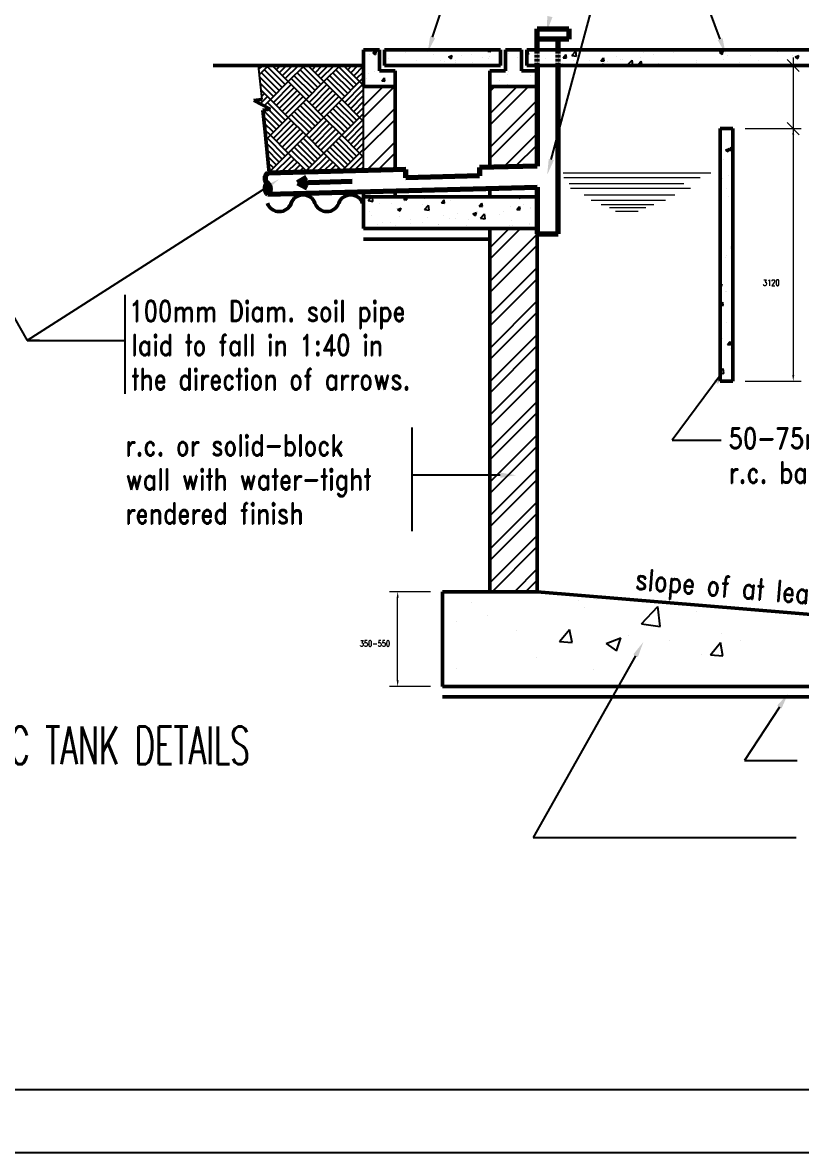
# Model space of a CAD drawing. Header units: inches. Extents: x 23 to 2032867, y 13 to 664695.
# Drawn here: x 1251239 to 1257301, y 494220 to 503013 of the extents above; entities that cross this region are included whole.
import ezdxf
from ezdxf.enums import TextEntityAlignment as Align

# ---------------------------------------------------------------- set-up
doc = ezdxf.new("R2010")
doc.units = ezdxf.units.IN
doc.header["$MEASUREMENT"] = 0
doc.linetypes.add('DASHED2', pattern=[0.375, 0.25, -0.125])
for name, color, linetype, lineweight in [('DIMEXT', 7, 'Continuous', 9), ('DIMINT', 4, 'Continuous', 0), ('PIPES', 1, 'Continuous', 70), ('TXT2', 7, 'Continuous', 0), ('WALLS', 7, 'Continuous', 50)]:
    doc.layers.add(name, color=color, linetype=linetype, lineweight=lineweight)
for name, color, linetype in [('LIAB', 8, 'Continuous'), ('MC', 7, 'Continuous'), ('PLOTYR', 15, 'Continuous'), ('PLUMBING', 8, 'Continuous')]:
    doc.layers.add(name, color=color, linetype=linetype)
doc.styles.add('KAP', font='ROMANS8.SHX', dxfattribs={"width": 0.8})
doc.styles.add('RomanS', font='romans.shx')
doc.styles.add('TXT1', font='romand__.ttf', dxfattribs={"width": 0.8, "height": 100})

msp = doc.modelspace()

# ---------------------------------------------------------------- linework, layer by layer
for p, q in [((1254430.724, 502898.617), (1255541.153, 506276.009)), ((1255354.426, 501946.808), (1256068.711, 504598.944)), ((1256668.728, 502884.1), (1256309.802, 503847.454)), ((1253072.773, 502678.711), (1253085.481, 502555.862)), ((1253076.047, 502647.063), (1253107.695, 502678.711)), ((1253080.39, 502605.077), (1253154.025, 502678.711)), ((1253283.37, 502530.079), (1253144.381, 502669.068)), ((1253306.535, 502553.244), (1253181.068, 502678.711)), ((1253190.711, 502669.068), (1253200.354, 502678.711)), ((1253213.876, 502645.903), (1253246.684, 502678.711)), ((1253237.041, 502622.738), (1253293.013, 502678.711)), ((1253260.206, 502599.574), (1253339.343, 502678.711)), ((1253283.37, 502576.409), (1253385.673, 502678.711)), ((1253306.535, 502553.244), (1253432.002, 502678.711)), ((1253561.348, 502530.079), (1253422.359, 502669.068)), ((1253584.513, 502553.244), (1253459.046, 502678.711)), ((1253468.689, 502669.068), (1253478.332, 502678.711)), ((1253491.854, 502645.903), (1253524.662, 502678.711)), ((1253515.019, 502622.738), (1253570.991, 502678.711)), ((1253538.183, 502599.574), (1253617.321, 502678.711)), ((1253561.348, 502576.409), (1253663.651, 502678.711)), ((1253584.513, 502553.244), (1253709.98, 502678.711)), ((1253839.326, 502530.079), (1253700.337, 502669.068)), ((1253862.491, 502553.244), (1253737.024, 502678.711)), ((1253746.667, 502669.068), (1253756.31, 502678.711)), ((1253769.832, 502645.903), (1253802.639, 502678.711)), ((1253792.996, 502622.738), (1253848.969, 502678.711)), ((1253816.161, 502599.574), (1253893.413, 502676.825)), ((1253213.876, 502460.585), (1253081.66, 502592.801)), ((1253237.041, 502483.75), (1253098.052, 502622.738)), ((1253260.206, 502506.914), (1253121.217, 502645.903)), ((1253468.689, 502437.42), (1253329.7, 502576.409)), ((1253491.854, 502460.585), (1253352.865, 502599.574)), ((1253515.019, 502483.75), (1253376.03, 502622.738)), ((1253538.183, 502506.914), (1253399.194, 502645.903)), ((1253746.667, 502437.42), (1253607.678, 502576.409)), ((1253769.832, 502460.585), (1253630.843, 502599.574)), ((1253792.996, 502483.75), (1253654.007, 502622.738)), ((1253816.161, 502506.914), (1253677.172, 502645.903)), ((1253839.326, 502576.409), (1253893.413, 502630.496)), ((1253862.491, 502553.244), (1253893.413, 502584.166)), ((1253893.413, 502568.652), (1253885.656, 502576.409)), ((1253085.481, 502555.862), (1253100.229, 502413.298)), ((1253190.711, 502437.42), (1253087.006, 502541.125)), ((1253167.546, 502414.255), (1253092.352, 502489.45)), ((1253093.42, 502479.118), (1253098.052, 502483.75)), ((1253167.546, 502414.255), (1253306.535, 502553.244)), ((1253190.711, 502391.09), (1253329.7, 502530.079)), ((1253213.876, 502367.925), (1253352.865, 502506.914)), ((1253237.041, 502344.761), (1253376.03, 502483.75)), ((1253445.524, 502414.255), (1253306.535, 502553.244)), ((1253445.524, 502414.255), (1253584.513, 502553.244)), ((1253468.689, 502391.09), (1253607.678, 502530.079)), ((1253491.854, 502367.925), (1253630.843, 502506.914)), ((1253515.019, 502344.761), (1253654.007, 502483.75)), ((1253723.502, 502414.255), (1253584.513, 502553.244)), ((1253723.502, 502414.255), (1253862.491, 502553.244)), ((1253746.667, 502391.09), (1253885.656, 502530.079)), ((1253769.832, 502367.925), (1253893.413, 502491.507)), ((1253893.413, 502522.322), (1253862.491, 502553.244)), ((1253893.413, 501860.986), (1253893.413, 502514.911)), ((1253057.782, 502397.15), (1253070.895, 502410.263)), ((1253088.125, 502381.163), (1253144.381, 502437.42)), ((1253097.764, 502437.132), (1253121.217, 502460.585)), ((1253118.467, 502365.176), (1253167.546, 502414.255)), ((1253283.37, 502252.101), (1253144.381, 502391.09)), ((1253306.535, 502275.266), (1253167.546, 502414.255)), ((1253260.206, 502321.596), (1253399.194, 502460.585)), ((1253283.37, 502298.431), (1253422.359, 502437.42)), ((1253306.535, 502275.266), (1253445.524, 502414.255)), ((1253561.348, 502252.101), (1253422.359, 502391.09)), ((1253584.513, 502275.266), (1253445.524, 502414.255)), ((1253538.183, 502321.596), (1253677.172, 502460.585)), ((1253561.348, 502298.431), (1253700.337, 502437.42)), ((1253584.513, 502275.266), (1253723.502, 502414.255)), ((1253839.326, 502252.101), (1253700.337, 502391.09)), ((1253862.491, 502275.266), (1253723.502, 502414.255)), ((1253792.996, 502344.761), (1253893.413, 502445.177)), ((1253816.161, 502321.596), (1253893.413, 502398.848)), ((1253237.041, 502205.772), (1253110.762, 502332.05)), ((1253260.206, 502228.937), (1253152.749, 502336.394)), ((1253468.689, 502159.442), (1253329.7, 502298.431)), ((1253491.854, 502182.607), (1253352.865, 502321.596)), ((1253515.019, 502205.772), (1253376.03, 502344.761)), ((1253538.183, 502228.937), (1253399.194, 502367.925)), ((1253746.667, 502159.442), (1253607.678, 502298.431)), ((1253769.832, 502182.607), (1253630.843, 502321.596)), ((1253792.996, 502205.772), (1253654.007, 502344.761)), ((1253816.161, 502228.937), (1253677.172, 502367.925)), ((1253839.326, 502298.431), (1253893.413, 502352.518)), ((1253862.491, 502275.266), (1253893.413, 502306.188)), ((1253893.413, 502290.674), (1253885.656, 502298.431)), ((1253213.876, 502182.607), (1253113.734, 502282.748)), ((1253190.711, 502159.442), (1253119.08, 502231.073)), ((1253167.546, 502136.277), (1253306.535, 502275.266)), ((1253190.711, 502113.112), (1253329.7, 502252.101)), ((1253213.876, 502089.948), (1253352.865, 502228.937)), ((1253445.524, 502136.277), (1253306.535, 502275.266)), ((1253445.524, 502136.277), (1253584.513, 502275.266)), ((1253468.689, 502113.112), (1253607.678, 502252.101)), ((1253491.854, 502089.948), (1253630.843, 502228.937)), ((1253723.502, 502136.277), (1253584.513, 502275.266)), ((1253723.502, 502136.277), (1253862.491, 502275.266)), ((1253746.667, 502113.112), (1253885.656, 502252.101)), ((1253769.832, 502089.948), (1253893.413, 502213.529)), ((1253893.413, 502244.344), (1253862.491, 502275.266)), ((1253167.546, 502136.277), (1253124.426, 502179.398)), ((1253128.168, 502143.228), (1253144.381, 502159.442)), ((1253132.511, 502101.242), (1253167.546, 502136.277)), ((1253306.535, 501997.288), (1253167.546, 502136.277)), ((1253237.041, 502066.783), (1253376.03, 502205.772)), ((1253260.206, 502043.618), (1253399.194, 502182.607)), ((1253283.37, 502020.453), (1253422.359, 502159.442)), ((1253306.535, 501997.288), (1253445.524, 502136.277)), ((1253584.513, 501997.288), (1253445.524, 502136.277)), ((1253515.019, 502066.783), (1253654.007, 502205.772)), ((1253538.183, 502043.618), (1253677.172, 502182.607)), ((1253561.348, 502020.453), (1253700.337, 502159.442)), ((1253584.513, 501997.288), (1253723.502, 502136.277)), ((1253862.491, 501997.288), (1253723.502, 502136.277)), ((1253792.996, 502066.783), (1253893.413, 502167.199)), ((1253816.161, 502043.618), (1253893.413, 502120.87)), ((1253260.206, 501950.959), (1253135.117, 502076.047)), ((1253283.37, 501974.124), (1253144.381, 502113.112)), ((1253491.854, 501904.629), (1253352.865, 502043.618)), ((1253515.019, 501927.794), (1253376.03, 502066.783)), ((1253538.183, 501950.959), (1253399.194, 502089.948)), ((1253561.348, 501974.124), (1253422.359, 502113.112)), ((1253769.832, 501904.629), (1253630.843, 502043.618)), ((1253792.996, 501927.794), (1253654.007, 502066.783)), ((1253816.161, 501950.959), (1253677.172, 502089.948)), ((1253839.326, 501974.124), (1253700.337, 502113.112)), ((1253839.326, 502020.453), (1253893.413, 502074.54)), ((1253237.041, 501927.794), (1253140.463, 502024.372)), ((1253213.876, 501904.629), (1253145.809, 501972.696)), ((1253167.546, 501858.299), (1253306.535, 501997.288)), ((1253198.361, 501842.785), (1253329.7, 501974.124)), ((1253245.937, 501844.031), (1253352.865, 501950.959)), ((1253445.524, 501858.299), (1253306.535, 501997.288)), ((1253468.689, 501881.464), (1253329.7, 502020.453)), ((1253445.524, 501858.299), (1253584.513, 501997.288)), ((1253483.814, 501850.26), (1253607.678, 501974.124)), ((1253531.39, 501851.506), (1253630.843, 501950.959)), ((1253723.502, 501858.299), (1253584.513, 501997.288)), ((1253746.667, 501881.464), (1253607.678, 502020.453)), ((1253723.502, 501858.299), (1253862.491, 501997.288)), ((1253769.267, 501857.735), (1253885.656, 501974.124)), ((1253862.491, 501997.288), (1253893.413, 502028.211)), ((1253893.413, 501966.366), (1253862.491, 501997.288)), ((1253893.413, 502012.696), (1253885.656, 502020.453)), ((1253190.711, 501881.464), (1253151.155, 501921.021)), ((1253167.546, 501858.299), (1253156.5, 501869.346)), ((1253158.571, 501849.325), (1253167.546, 501858.299)), ((1253183.451, 501842.395), (1253167.546, 501858.299)), ((1253293.512, 501845.277), (1253376.03, 501927.794)), ((1253341.088, 501846.522), (1253399.194, 501904.629)), ((1253388.663, 501847.768), (1253422.359, 501881.464)), ((1253436.239, 501849.014), (1253445.524, 501858.299)), ((1253454.336, 501849.488), (1253445.524, 501858.299)), ((1253578.965, 501852.751), (1253654.007, 501927.794)), ((1253626.54, 501853.997), (1253677.172, 501904.629)), ((1253674.116, 501855.243), (1253700.337, 501881.464)), ((1253721.691, 501856.489), (1253723.502, 501858.299)), ((1253725.22, 501856.581), (1253723.502, 501858.299)), ((1253816.842, 501858.981), (1253893.413, 501935.551)), ((1253864.418, 501860.226), (1253893.413, 501889.222)), ((1253130.538, 501723.757), (1251275.364, 500539.652)), ((1250669.165, 501599.105), (1251275.364, 500539.652)), ((1254876.213, 501259.417), (1255027.275, 501410.479)), ((1254876.213, 501172.549), (1255114.143, 501410.479)), ((1254876.213, 500998.813), (1255244.763, 501367.363)), ((1254876.213, 500911.945), (1255244.763, 501280.495)), ((1254876.213, 500738.209), (1255244.763, 501106.759)), ((1254876.213, 500651.341), (1255244.763, 501019.891)), ((1252037.708, 500124.297), (1252037.708, 500894.723)), ((1254876.213, 500477.605), (1255244.763, 500846.155)), ((1254876.213, 500390.737), (1255244.763, 500759.287)), ((1251371.19, 500539.652), (1251275.364, 500539.652)), ((1251275.364, 500539.652), (1252037.708, 500539.652)), ((1254876.213, 500217.001), (1255244.763, 500585.551)), ((1254876.213, 500130.132), (1255244.763, 500498.682)), ((1254876.213, 499956.396), (1255244.763, 500324.946)), ((1254876.213, 499869.528), (1255244.763, 500238.078)), ((1256669.823, 500265.151), (1256295.833, 499762.205)), ((1254876.213, 499695.792), (1255244.763, 500064.342)), ((1254876.213, 499608.924), (1255244.763, 499977.474)), ((1254272.294, 499054.322), (1254272.294, 499861.847)), ((1254876.213, 499435.188), (1255244.763, 499803.738)), ((1256295.833, 499762.205), (1256677.545, 499762.205)), ((1254876.213, 499348.32), (1255244.763, 499716.87)), ((1254956.872, 499490.129), (1254272.294, 499490.129)), ((1254876.213, 499174.584), (1255244.763, 499543.134)), ((1254876.213, 499087.716), (1255244.763, 499456.266)), ((1254876.213, 498913.98), (1255244.763, 499282.53)), ((1254876.213, 498827.111), (1255244.763, 499195.661)), ((1254876.213, 498653.375), (1255244.763, 499021.925)), ((1254893.417, 498583.711), (1255244.763, 498935.057)), ((1255067.153, 498583.711), (1255244.763, 498761.321)), ((1255154.021, 498583.711), (1255244.763, 498674.453)), ((1256011.054, 498086.042), (1255212.885, 496671.712)), ((1257129.74, 497686.416), (1256857.833, 497270.145)), ((1256857.833, 497270.145), (1257269.07, 497270.145)), ((1255212.885, 496671.712), (1257261.855, 496671.712))]:
    msp.add_line(p, q)
at = {"color": 0}
for p, q in [((1253939.461, 502762.145), (1253939.461, 502762.145)), ((1253966.31, 502778.445), (1253994.982, 502789.451)), ((1253966.31, 502778.445), (1253986.679, 502764.705)), ((1253981.568, 502765.812), (1253981.568, 502765.812)), ((1253986.691, 502764.697), (1253994.995, 502789.443)), ((1253999.3, 502785.685), (1253999.3, 502785.685)), ((1254191.82, 502794.645), (1254191.82, 502794.645)), ((1254197.066, 502796.059), (1254197.066, 502796.059)), ((1254217.9, 502776.449), (1254217.9, 502776.449)), ((1254436.501, 502767.212), (1254436.501, 502767.212)), ((1254554.814, 502745.649), (1254583.487, 502756.655)), ((1254554.814, 502745.649), (1254575.184, 502731.909)), ((1254575.196, 502731.901), (1254583.499, 502756.647)), ((1254655.101, 502757.976), (1254655.101, 502757.976)), ((1254732.785, 502762.225), (1254732.785, 502762.225)), ((1254816.623, 502744.076), (1254816.623, 502744.076)), ((1254859.616, 502791.111), (1254868.385, 502801.561)), ((1254859.616, 502791.111), (1254884.092, 502788.97)), ((1254864.183, 502736.558), (1254864.183, 502736.558)), ((1254873.701, 502748.74), (1254873.701, 502748.74)), ((1254884.104, 502788.961), (1254881.78, 502801.561)), ((1255023.464, 502770.292), (1255023.464, 502770.292)), ((1255092.301, 502739.504), (1255092.301, 502739.504)), ((1255121.788, 502770.472), (1255121.788, 502770.472)), ((1255162.863, 502776.77), (1255173.075, 502788.941)), ((1255162.863, 502764.58), (1255177.81, 502763.273)), ((1255177.822, 502763.263), (1255173.088, 502788.932)), ((1255236.153, 502800.995), (1255236.153, 502800.995)), ((1255447.052, 502739.717), (1255466.793, 502763.244)), ((1255447.052, 502739.717), (1255471.528, 502737.576)), ((1255471.54, 502737.566), (1255466.806, 502763.235)), ((1255514.522, 502755.856), (1255546.417, 502789.098)), ((1255514.522, 502755.856), (1255550.941, 502750.208)), ((1255550.954, 502750.198), (1255546.429, 502789.088)), ((1255740.77, 502714.02), (1255760.511, 502737.547)), ((1255765.258, 502711.869), (1255760.524, 502737.538)), ((1255860.956, 502750.426), (1255860.956, 502750.426)), ((1256046.511, 502744.885), (1256046.511, 502744.885)), ((1256071.208, 502779.259), (1256071.208, 502779.259)), ((1256091.568, 502801.561), (1256096.264, 502798.394)), ((1256096.276, 502798.384), (1256097.342, 502801.561)), ((1256148.766, 502763.849), (1256148.766, 502763.849)), ((1256305.131, 502778.933), (1256305.131, 502778.933)), ((1256407.645, 502792.43), (1256407.645, 502792.43)), ((1256664.399, 502779.337), (1256693.072, 502790.344)), ((1256664.399, 502779.337), (1256684.768, 502765.598)), ((1256684.78, 502765.588), (1256693.084, 502790.334)), ((1256724.518, 502755.922), (1256724.518, 502755.922)), ((1256902.852, 502754.907), (1256902.852, 502754.907)), ((1256963.332, 502796.915), (1256963.332, 502796.915)), ((1257115.541, 502785.609), (1257115.541, 502785.609)), ((1257229.853, 502753.346), (1257229.853, 502753.346)), ((1257252.903, 502746.542), (1257281.576, 502757.548)), ((1257252.903, 502746.542), (1257273.273, 502732.802)), ((1257273.285, 502732.791), (1257281.588, 502757.537)), ((1254085.642, 502730.679), (1254085.642, 502730.679)), ((1254255.155, 502680.239), (1254255.155, 502680.239)), ((1254304.242, 502721.443), (1254304.242, 502721.443)), ((1254393.682, 502684.54), (1254393.682, 502684.54)), ((1254450.473, 502682.092), (1254450.473, 502682.092)), ((1254493.97, 502721.232), (1254493.97, 502721.232)), ((1254522.843, 502712.206), (1254522.843, 502712.206)), ((1254605.564, 502702.51), (1254605.564, 502702.51)), ((1254606.371, 502715.243), (1254606.371, 502715.243)), ((1254741.443, 502702.97), (1254741.443, 502702.97)), ((1255162.863, 502720.355), (1255171.991, 502723.859)), ((1255162.863, 502699.67), (1255163.688, 502699.113)), ((1255163.7, 502699.104), (1255172.004, 502723.85)), ((1255178.644, 502684.498), (1255178.644, 502684.498)), ((1255310.902, 502730.268), (1255310.902, 502730.268)), ((1255441.426, 502693.508), (1255441.426, 502693.508)), ((1255529.502, 502721.031), (1255529.502, 502721.031)), ((1255648.267, 502719.724), (1255648.267, 502719.724)), ((1255671.136, 502681.863), (1255671.136, 502681.863)), ((1255731.823, 502680.057), (1255760.496, 502691.063)), ((1255731.823, 502680.057), (1255733.818, 502678.711)), ((1255740.77, 502714.02), (1255765.246, 502711.879)), ((1255748.102, 502711.795), (1255748.102, 502711.795)), ((1255756.367, 502678.711), (1255760.508, 502691.054)), ((1255788.906, 502710.971), (1255788.906, 502710.971)), ((1255891.42, 502724.467), (1255891.42, 502724.467)), ((1255909.951, 502722.856), (1255909.951, 502722.856)), ((1255951.557, 502688.076), (1255983.452, 502721.318)), ((1255951.557, 502688.076), (1255987.977, 502682.428)), ((1255966.703, 502702.559), (1255966.703, 502702.559)), ((1255987.989, 502682.418), (1255983.464, 502721.308)), ((1256034.488, 502688.323), (1256054.23, 502711.85)), ((1256034.488, 502688.323), (1256058.964, 502686.182)), ((1256058.976, 502686.172), (1256054.242, 502711.84)), ((1256185.303, 502693.323), (1256185.303, 502693.323)), ((1256341.703, 502678.711), (1256347.948, 502686.153)), ((1256349.331, 502678.711), (1256347.96, 502686.143)), ((1256403.903, 502684.086), (1256403.903, 502684.086)), ((1256485.703, 502714.929), (1256485.703, 502714.929)), ((1256485.759, 502699.858), (1256485.759, 502699.858)), ((1256696.011, 502728.691), (1256696.011, 502728.691)), ((1256713.629, 502685.384), (1256713.629, 502685.384)), ((1256816.143, 502698.88), (1256816.143, 502698.88)), ((1256971.234, 502719.298), (1256971.234, 502719.298)), ((1253917.829, 502577.532), (1253917.829, 502577.532)), ((1253934.248, 502614.13), (1253934.248, 502614.13)), ((1253976.588, 502629.492), (1253976.588, 502629.492)), ((1254035.28, 502560.179), (1254055.022, 502583.706)), ((1254035.28, 502560.179), (1254059.757, 502558.038)), ((1254059.769, 502558.03), (1254055.034, 502583.698)), ((1254089.339, 502634.548), (1254089.339, 502634.548)), ((1254136.43, 502568.296), (1254136.43, 502568.296)), ((1255014.061, 502608.961), (1255014.061, 502608.961)), ((1255018.485, 502633.972), (1255018.485, 502633.972)), ((1255193.507, 502599.877), (1255193.507, 502599.877)), ((1253893.413, 502361.451), (1254046.873, 502514.911)), ((1253893.413, 502274.583), (1254133.741, 502514.911)), ((1254876.213, 502301.834), (1255089.29, 502514.911)), ((1254876.213, 502214.966), (1255176.158, 502514.911)), ((1254876.213, 502475.57), (1254915.554, 502514.911)), ((1254954.692, 502558.884), (1254954.692, 502558.884)), ((1255010.831, 502531.351), (1255010.831, 502531.351)), ((1255226.194, 502528.355), (1255226.194, 502528.355)), ((1255229.431, 502522.115), (1255229.431, 502522.115)), ((1254876.213, 502041.23), (1255244.763, 502409.78)), ((1253130.09, 502359.052), (1253121.217, 502367.925)), ((1253893.413, 502100.847), (1254139.113, 502346.547)), ((1254876.213, 501954.362), (1255244.763, 502322.912)), ((1253893.413, 502013.979), (1254139.113, 502259.679)), ((1254985.161, 501889.574), (1255244.763, 502149.176)), ((1256676.093, 502183.411), (1256676.093, 502183.411)), ((1253914.714, 501861.543), (1254139.113, 502085.943)), ((1255074.365, 501891.91), (1255244.763, 502062.308)), ((1256671.114, 502047.091), (1256671.114, 502047.091)), ((1256735.561, 502020.884), (1256755.303, 502044.411)), ((1256760.049, 502018.732), (1256755.315, 502044.4)), ((1254003.918, 501863.879), (1254139.113, 501999.075)), ((1256691.219, 501945.788), (1256691.219, 501945.788)), ((1256709.557, 502020.567), (1256738.23, 502031.574)), ((1256709.557, 502020.567), (1256729.927, 502006.828)), ((1256729.938, 502006.818), (1256738.241, 502031.563)), ((1256735.561, 502020.884), (1256760.038, 502018.742)), ((1256686.006, 501797.773), (1256686.006, 501797.773)), ((1256737.275, 501821.568), (1256737.275, 501821.568)), ((1256722.103, 501718.829), (1256722.103, 501718.829)), ((1253929.254, 501626.932), (1253957.317, 501656.179)), ((1253929.254, 501626.932), (1253965.674, 501621.283)), ((1253965.685, 501621.275), (1253961.625, 501656.179)), ((1254013.925, 501602.153), (1254013.925, 501602.153)), ((1254110.095, 501605.977), (1254110.095, 501605.977)), ((1254205.736, 501636.111), (1254222.576, 501656.179)), ((1254205.736, 501636.111), (1254230.213, 501633.97)), ((1254212.609, 501619.473), (1254212.609, 501619.473)), ((1254230.224, 501633.961), (1254226.126, 501656.179)), ((1254252.74, 501643.146), (1254252.74, 501643.146)), ((1254353.846, 501593.98), (1254353.846, 501593.98)), ((1254367.7, 501639.891), (1254367.7, 501639.891)), ((1254499.454, 501610.414), (1254519.196, 501633.941)), ((1254499.454, 501610.414), (1254523.931, 501608.273)), ((1254523.942, 501608.264), (1254519.207, 501633.933)), ((1254566.535, 501624.683), (1254566.535, 501624.683)), ((1254776.787, 501653.516), (1254776.787, 501653.516)), ((1254793.172, 501584.717), (1254812.914, 501608.244)), ((1254817.66, 501582.567), (1254812.925, 501608.236)), ((1255090.254, 501656.179), (1255109.209, 501643.394)), ((1255109.22, 501643.385), (1255113.513, 501656.179)), ((1255137.331, 501593.886), (1255137.331, 501593.886)), ((1256733.369, 501656.679), (1256733.369, 501656.679)), ((1253936.753, 501538.931), (1253936.753, 501538.931)), ((1253952.857, 501514.997), (1253952.857, 501514.997)), ((1254147.005, 501567.765), (1254147.005, 501567.765)), ((1254156.264, 501557.853), (1254184.936, 501568.859)), ((1254156.264, 501557.853), (1254176.633, 501544.114)), ((1254171.457, 501505.761), (1254171.457, 501505.761)), ((1254176.644, 501544.105), (1254184.948, 501568.851)), ((1254366.29, 501559.152), (1254398.185, 501592.393)), ((1254366.29, 501559.152), (1254402.709, 501553.503)), ((1254402.72, 501553.494), (1254398.196, 501592.385)), ((1254518.592, 501512.428), (1254518.592, 501512.428)), ((1254621.107, 501525.924), (1254621.107, 501525.924)), ((1254744.768, 501525.057), (1254773.441, 501536.063)), ((1254744.768, 501525.057), (1254765.138, 501511.318)), ((1254765.149, 501511.309), (1254773.452, 501536.055)), ((1254771.808, 501517.196), (1254771.808, 501517.196)), ((1254776.197, 501546.342), (1254776.197, 501546.342)), ((1254793.172, 501584.717), (1254817.649, 501582.576)), ((1254803.325, 501491.372), (1254835.22, 501524.613)), ((1254839.756, 501485.714), (1254835.231, 501524.604)), ((1254952.277, 501521.791), (1254952.277, 501521.791)), ((1254978.649, 501543.412), (1254978.649, 501543.412)), ((1255034.817, 501580.39), (1255034.817, 501580.39)), ((1255086.89, 501559.02), (1255106.632, 501582.547)), ((1255086.89, 501559.02), (1255111.367, 501556.879)), ((1255111.378, 501556.87), (1255106.643, 501582.538)), ((1255191.092, 501562.784), (1255191.092, 501562.784)), ((1255191.338, 501574.114), (1255191.338, 501574.114)), ((1254002.368, 501444.465), (1254002.368, 501444.465)), ((1254039.199, 501459.991), (1254039.199, 501459.991)), ((1254104.882, 501457.962), (1254104.882, 501457.962)), ((1254142.026, 501431.445), (1254142.026, 501431.445)), ((1254257.799, 501450.755), (1254257.799, 501450.755)), ((1254259.973, 501478.38), (1254259.973, 501478.38)), ((1254348.867, 501457.66), (1254348.867, 501457.66)), ((1254390.057, 501496.525), (1254390.057, 501496.525)), ((1254474.648, 501439.805), (1254474.648, 501439.805)), ((1254476.4, 501441.519), (1254476.4, 501441.519)), ((1254561.556, 501488.363), (1254561.556, 501488.363)), ((1254608.658, 501487.289), (1254608.658, 501487.289)), ((1254695, 501432.283), (1254695, 501432.283)), ((1254713.462, 501480.798), (1254713.462, 501480.798)), ((1254803.325, 501491.372), (1254839.744, 501485.723)), ((1254827.258, 501478.052), (1254827.258, 501478.052)), ((1254913.6, 501423.046), (1254913.6, 501423.046)), ((1254927.09, 501418.878), (1254927.09, 501418.878)), ((1255029.604, 501432.375), (1255029.604, 501432.375)), ((1255045.858, 501468.816), (1255045.858, 501468.816)), ((1255050.4, 501431.879), (1255050.4, 501431.879)), ((1255184.695, 501452.793), (1255184.695, 501452.793)), ((1255186.358, 501437.794), (1255186.358, 501437.794)), ((1255240.36, 501423.592), (1255244.763, 501428.18)), ((1255240.36, 501423.592), (1255244.763, 501422.909)), ((1255132.2, 501413.81), (1255132.2, 501413.81)), ((1256754.715, 501261.797), (1256768.103, 501266.936)), ((1256754.715, 501261.797), (1256768.103, 501252.767)), ((1256713.19, 501186.774), (1256713.19, 501186.774)), ((1256720.895, 501200.283), (1256720.895, 501200.283)), ((1256669.823, 500970.508), (1256683.75, 500975.854)), ((1256669.823, 500954.902), (1256675.447, 500951.109)), ((1256675.458, 500951.098), (1256683.761, 500975.844)), ((1256710.959, 500917.084), (1256710.959, 500917.084)), ((1256719.788, 500922.515), (1256719.788, 500922.515)), ((1256669.823, 500815.33), (1256688.86, 500838.017)), ((1256669.823, 500814.428), (1256693.595, 500812.348)), ((1256693.605, 500812.338), (1256688.87, 500838.007)), ((1256719.688, 500681.737), (1256719.688, 500681.737)), ((1256754.125, 500628.109), (1256754.125, 500628.109)), ((1256690.832, 500550.88), (1256690.832, 500550.88)), ((1256725.937, 500506.467), (1256745.678, 500529.994)), ((1256725.937, 500506.467), (1256750.413, 500504.326)), ((1256750.424, 500504.315), (1256745.689, 500529.984)), ((1256748.912, 500480.093), (1256748.912, 500480.093)), ((1256669.823, 500297.076), (1256691.943, 500320.13)), ((1256669.823, 500285.372), (1256696.467, 500281.24)), ((1256696.478, 500281.23), (1256691.953, 500320.12)), ((1254637.634, 498581.518), (1254637.634, 498581.518)), ((1255705.618, 498523.757), (1255705.618, 498523.757)), ((1254736.402, 498500.8), (1254736.402, 498500.8)), ((1255568.699, 498514.728), (1255568.699, 498514.728)), ((1255610.803, 498463.855), (1255610.803, 498463.855)), ((1256057.433, 498334.74), (1256185.015, 498467.708)), ((1256203.12, 498312.137), (1256185.023, 498467.698)), ((1254613.44, 498350.756), (1254613.44, 498350.756)), ((1254854.862, 498400.946), (1254854.862, 498400.946)), ((1256485.204, 498426.91), (1256485.204, 498426.91)), ((1255081.771, 498280.775), (1255081.771, 498280.775)), ((1255418.178, 498196.468), (1255497.144, 498290.576)), ((1255516.092, 498187.893), (1255497.153, 498290.567)), ((1256057.433, 498334.74), (1256203.112, 498312.147)), ((1256681.682, 498261.306), (1256681.682, 498261.306)), ((1255418.178, 498196.468), (1255516.084, 498187.902)), ((1255781.551, 498179.633), (1255896.242, 498223.659)), ((1255781.551, 498179.633), (1255863.029, 498124.676)), ((1255863.038, 498124.666), (1255896.25, 498223.649)), ((1255956.172, 498243.83), (1255956.172, 498243.83)), ((1256271.625, 498207.321), (1256271.625, 498207.321)), ((1256593.05, 498093.68), (1256672.016, 498187.788)), ((1256690.964, 498085.104), (1256672.025, 498187.778)), ((1256830.573, 498206.886), (1256830.573, 498206.886)), ((1256526.71, 498093.81), (1256526.71, 498093.81)), ((1256593.05, 498093.68), (1256690.956, 498085.114)), ((1254616.783, 497989.457), (1254616.783, 497989.457)), ((1255237.146, 498071.129), (1255237.146, 498071.129)), ((1255685.7, 497978.477), (1255685.7, 497978.477)), ((1254834.945, 497855.666), (1254834.945, 497855.666))]:
    msp.add_line(p, q, dxfattribs=at)
at = {"lineweight": 0}
for p, q in [((1255446.584, 501843.462), (1256595.72, 501843.462)), ((1255452.485, 501806.597), (1256513.745, 501806.597)), ((1255493.794, 501761.54), (1256386.684, 501761.54)), ((1255504.766, 501724.674), (1256439.281, 501724.674)), ((1255611.333, 501671.425), (1256316.318, 501671.425)), ((1255664.617, 501630.463), (1256242.541, 501630.463)), ((1255742.493, 501597.694), (1256152.368, 501597.694)), ((1255808.073, 501573.117), (1256090.887, 501573.117)), ((1255853.159, 501544.444), (1256029.406, 501544.444))]:
    msp.add_line(p, q, dxfattribs=at)
for points in [[(1255363.655, 503055.741), (1255323.565, 503064.085), (1255318.577, 502939.64)], [(1254450.175, 502892.222), (1254411.273, 502905.012), (1254392.354, 502781.913)], [(1256687.915, 502891.249), (1256649.542, 502876.952), (1256711.619, 502768.981)], [(1255374.197, 501941.484), (1255334.656, 501952.133), (1255322.478, 501828.185)], [(1253119.106, 501740.743), (1253141.97, 501706.771), (1253232.455, 501792.35)], [(1256619.306, 500224.599), (1256652.167, 500200.164), (1256709.042, 500310.963)], [(1254956.872, 499510.604), (1254956.872, 499469.654), (1255079.722, 499490.129)], [(1255993.223, 498096.105), (1256028.885, 498075.979), (1256071.432, 498193.031)], [(1257112.598, 497697.613), (1257146.882, 497675.219), (1257196.923, 497789.268)]]:
    msp.add_solid(points)
at = {"layer": 'DIMEXT'}
for p, q in [((1256862.603, 502187.311), (1257300.803, 502187.311)), ((1257237.803, 502140.061), (1257237.803, 500268.961)), ((1256862.603, 500221.711), (1257300.803, 500221.711)), ((1254413.163, 498583.711), (1254095.438, 498583.711)), ((1254158.438, 497893.861), (1254158.438, 498536.461)), ((1254413.163, 497846.611), (1254095.438, 497846.611))]:
    msp.add_line(p, q, dxfattribs=at)
for points in [[(1257229.928, 502140.061), (1257245.678, 502140.061), (1257237.803, 502187.311)], [(1257229.928, 500268.961), (1257245.678, 500268.961), (1257237.803, 500221.711)], [(1254150.563, 498536.461), (1254166.313, 498536.461), (1254158.438, 498583.711)], [(1254150.563, 497893.861), (1254166.313, 497893.861), (1254158.438, 497846.611)]]:
    msp.add_solid(points, dxfattribs=at)
at = {"layer": 'DIMINT'}
for p, q in [((1257237.803, 502741.711), (1257237.803, 502124.311)), ((1257285.053, 502631.461), (1257190.553, 502725.961)), ((1257285.053, 502140.061), (1257190.553, 502234.561))]:
    msp.add_line(p, q, dxfattribs=at)
at = {"layer": 'LIAB', "color": 7, "linetype": 'Continuous', "ltscale": 256.031999}
msp.add_line((1241543.463, 494709.46, 0), (1280533.166, 494709.46, 0), dxfattribs=at)
at = {"layer": 'PIPES'}
for p, q in [((1255244.763, 502883.461), (1255244.763, 502965.361)), ((1255244.763, 502965.361), (1255490.463, 502965.361)), ((1255490.463, 502965.361), (1255490.463, 502883.461)), ((1255490.463, 502883.461), (1255244.763, 502883.461)), ((1255244.763, 502801.561), (1255244.763, 502883.461)), ((1255408.563, 502801.561), (1255408.563, 502883.461)), ((1255244.763, 502678.711), (1255244.763, 501896.372)), ((1255408.563, 501369.529), (1255408.563, 502678.711)), ((1254221.013, 501869.564), (1253147.453, 501841.452)), ((1254221.013, 501804.022), (1254221.013, 501869.564)), ((1255244.763, 501896.372), (1254794.313, 501884.576)), ((1254794.313, 501884.576), (1254794.313, 501819.034)), ((1253449.378, 501808.11), (1253379.923, 501764.71)), ((1253379.923, 501764.71), (1253804.573, 501779.539)), ((1254794.313, 501819.034), (1254221.013, 501804.022)), ((1253147.453, 501677.596), (1255244.763, 501732.516)), ((1253379.923, 501764.71), (1253452.236, 501726.26)), ((1255244.763, 501732.516), (1255244.763, 501369.529)), ((1255244.763, 501369.529), (1255408.563, 501369.529))]:
    msp.add_line(p, q, dxfattribs=at)
at = {"layer": 'PIPES', "linetype": 'DASHED2'}
for p, q in [((1255244.763, 502678.711), (1255244.763, 502801.561)), ((1255408.563, 502678.711), (1255408.563, 502801.561))]:
    msp.add_line(p, q, dxfattribs=at)
at = {"layer": 'PIPES'}
for centre, radius, start, end in [((1253178.165, 501800.502), 51.187, 126.8698978, 233.1301022), ((1253208.865, 501801.948), 81.9, 181.0113542, 217.8525693), ((1253186.291, 501722.566), 59.378, 142.3923603, 229.1490949), ((1253186.291, 501722.566), 51.188, 145.3202065, 221.2037692), ((1253116.74, 501718.602), 42.997, 316.2096198, 50.3143554), ((1253116.74, 501718.602), 51.188, 306.8698978, 53.1301022)]:
    msp.add_arc(centre, radius, start, end, dxfattribs=at)
at = {"layer": 'PLOTYR', "color": 1, "linetype": 'Continuous', "ltscale": 250}
msp.add_line((1240925.72, 494220.479, 0), (1281022.147, 494220.479, 0), dxfattribs=at)
at = {"layer": 'WALLS'}
for p, q in [((1254016.263, 502801.561), (1253893.413, 502801.561)), ((1253893.413, 502801.561), (1253893.413, 502514.911)), ((1254016.263, 502637.761), (1254016.263, 502801.561)), ((1254057.213, 502801.561), (1254958.113, 502801.561)), ((1254057.213, 502678.711), (1254057.213, 502801.561)), ((1254958.113, 502801.561), (1254958.113, 502678.711)), ((1254999.063, 502637.761), (1254999.063, 502801.561)), ((1254999.063, 502801.561), (1255121.913, 502801.561)), ((1255121.913, 502801.561), (1255121.913, 502637.761)), ((1259749.263, 502801.561), (1255162.863, 502801.561)), ((1255162.863, 502801.561), (1255162.863, 502678.711)), ((1252721.716, 502678.711), (1253893.413, 502678.711)), ((1254958.113, 502678.711), (1254057.213, 502678.711)), ((1255162.863, 502678.711), (1259749.263, 502678.711)), ((1254139.113, 502637.761), (1254016.263, 502637.761)), ((1254139.113, 502514.911), (1254139.113, 502637.761)), ((1254876.213, 502514.911), (1254876.213, 502637.761)), ((1254876.213, 502637.761), (1254999.063, 502637.761)), ((1255121.913, 502637.761), (1255244.763, 502637.761)), ((1255244.763, 502637.761), (1255244.763, 502514.911)), ((1253893.413, 502514.911), (1254139.113, 502514.911)), ((1253893.413, 502514.911), (1254139.113, 502514.911)), ((1254139.113, 502514.911), (1254139.113, 501867.419)), ((1255244.763, 502514.911), (1254876.213, 502514.911)), ((1254876.213, 501886.721), (1254876.213, 502514.911)), ((1254876.213, 502514.911), (1255244.763, 502514.911)), ((1255244.763, 502514.911), (1255244.763, 501896.372)), ((1253100.229, 502413.298), (1253039.13, 502406.977)), ((1253039.13, 502406.977), (1253169.756, 502338.153)), ((1253169.756, 502338.153), (1253108.657, 502331.832)), ((1253108.657, 502331.832), (1253123.405, 502189.268)), ((1253123.405, 502189.268), (1253159.354, 501841.764)), ((1256669.823, 500221.711), (1256669.823, 502187.311)), ((1256669.823, 502187.311), (1256768.103, 502187.311)), ((1256768.103, 502187.311), (1256768.103, 500221.711)), ((1254139.113, 501867.419), (1253893.413, 501860.986)), ((1255244.763, 501896.372), (1254876.213, 501886.721)), ((1253893.413, 501656.179), (1253893.413, 501697.129)), ((1254139.113, 501656.179), (1254139.113, 501703.563)), ((1254876.213, 501722.865), (1254876.213, 501656.179)), ((1253893.413, 501656.179), (1255244.763, 501656.179)), ((1253893.413, 501410.479), (1253893.413, 501656.179)), ((1255244.763, 501656.179), (1255244.763, 501410.479)), ((1255244.763, 501410.479), (1253893.413, 501410.479)), ((1255244.763, 501410.479), (1254876.213, 501410.479)), ((1254876.213, 501410.479), (1254876.213, 498583.711)), ((1255244.763, 498583.711), (1255244.763, 501410.479)), ((1253893.413, 501328.579), (1254876.213, 501328.579)), ((1256768.103, 500221.711), (1256669.823, 500221.711)), ((1254507.663, 497846.611), (1254507.663, 498583.711)), ((1254507.663, 498583.711), (1255244.763, 498583.711)), ((1254876.213, 498583.711), (1255244.763, 498583.711)), ((1255244.763, 498583.711), (1259667.363, 498215.161)), ((1254507.663, 497846.611), (1260404.463, 497846.611)), ((1260404.463, 497846.611), (1254507.663, 497846.611)), ((1254507.663, 497764.711), (1260404.463, 497764.711))]:
    msp.add_line(p, q, dxfattribs=at)
for centre, start, end in [((1253236.88, 501639.867), 199.4712202, 340.5287798), ((1253422.199, 501574.347), 19.4712202, 160.5287798), ((1253607.517, 501639.867), 199.4712202, 340.5287798), ((1253792.836, 501574.347), 19.4712202, 160.5287798)]:
    msp.add_arc(centre, 98.28, start, end, dxfattribs=at)

# ---------------------------------------------------------------- texts
at = {"layer": 'MC', "lineweight": 30, "style": 'KAP', "width": 0.6}
msp.add_text('SEPTIC TANK DETAILS', height=292.15823, dxfattribs=at).set_placement((1251755.412, 497387.626, -0.576), align=Align.MIDDLE)
at = {"layer": 'PLUMBING', "style": 'RomanS', "width": 0.8}
msp.add_text('780', height=0.1134, rotation=90, dxfattribs=at).set_placement((1257237.747, 502432.882))
for s, p in [('3120', (1257002.003, 500964.612)), ('350-550', (1253863.238, 498157.383))]:
    msp.add_text(s, height=47.25, dxfattribs=at).set_placement(p)
at = {"layer": 'TXT2', "style": 'TXT1', "width": 0.8}
for s, p in [('100mm Diam. soil pipe', (1252068.444, 500686.386)), ('laid to fall in 1:40 in', (1252084.847, 500421.186)), ('the direction of arrows.', (1252084.847, 500155.986)), ('50-75mm precast', (1256733.567, 499694.874)), ('r.c. or solid-block', (1252038.906, 499641.156)), ('r.c. baffle', (1256733.567, 499429.674)), ('wall with water-tight', (1252038.906, 499375.956)), ('rendered finish', (1252038.906, 499110.756))]:
    msp.add_text(s, height=163.8, dxfattribs=at).set_placement(p)
msp.add_text('slope of at least 1:20', height=163.8, rotation=355.2333333, dxfattribs=at).set_placement((1256003.727, 498601.793))

doc.saveas('drawing.dxf')
